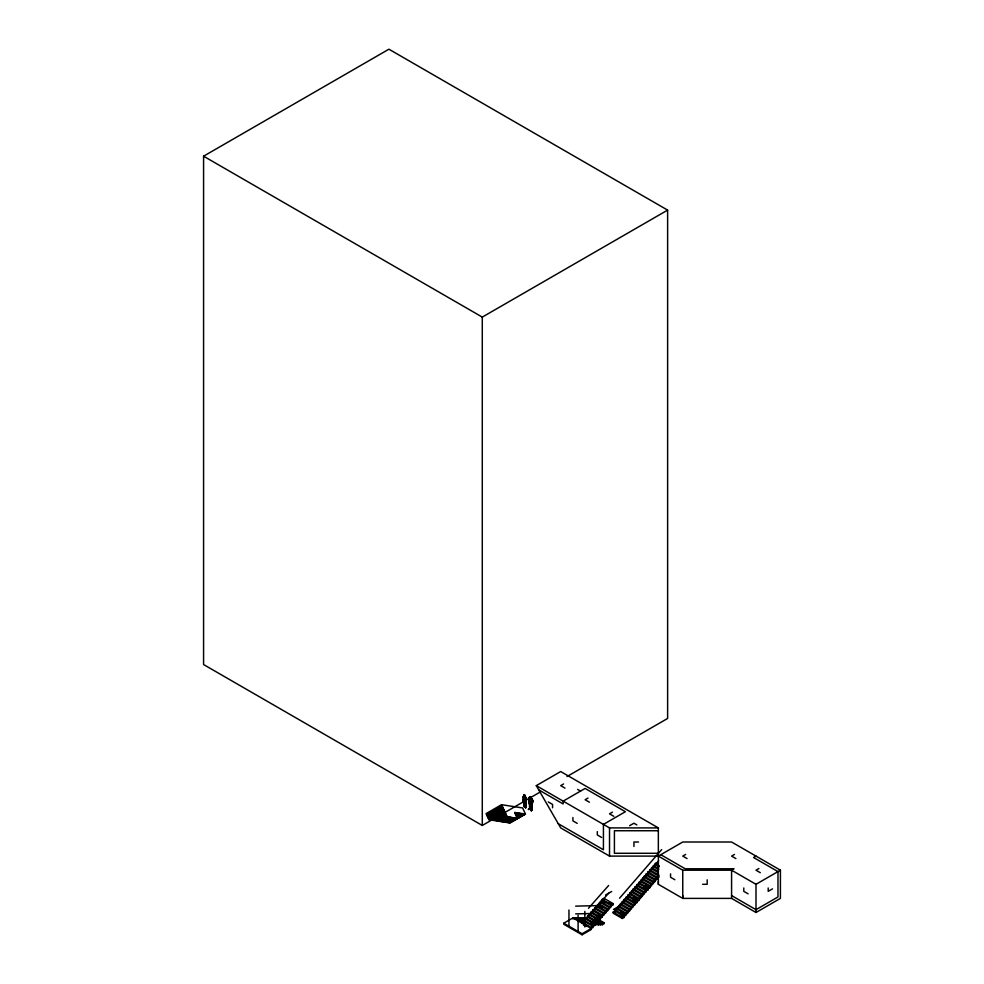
<?xml version="1.0" encoding="UTF-8"?>
<svg xmlns="http://www.w3.org/2000/svg" width="984" height="984" viewBox="0 0 984 984"><rect width="100%" height="100%" fill="white"/><g stroke="black" fill="none" stroke-linecap="round" stroke-linejoin="round"><path stroke-width="1.48" d="M524.497 800.964L523.34 801.566L524.718 801.714L525.247 805.65L524.337 806.769L524.447 803.264L523.168 799.992L524.361 798.91M658.345 884.296L658.345 827.913L560.696 771.542L536.292 785.638L560.696 827.913L609.527 856.105L658.345 856.105L682.761 842.009L731.579 842.009L780.423 870.188L780.41 898.392L755.995 912.488L731.579 898.392L682.748 898.392L658.333 884.309L658.345 881.479M682.761 895.575L682.748 898.392L682.761 870.2L658.345 856.105M525.247 805.65L524.435 806.154L523.746 801.677L525.185 802.55L525.677 807.852L525.087 801.874M530.745 806.757L531.003 808.971L530.45 806.486M523.242 799.426L523.525 797.532L523.992 799.02L523.242 799.426L524.632 799.894L525.776 798.934L525.062 798.221L524.632 799.894M531.938 805.785L531.348 810.828L532.295 809.943L531.668 801.038L532.479 803.707M524.718 801.714L524.337 806.769L524.447 805.478M524.558 802.231L525.542 803.547L525.677 807.852L525.296 806.326M531.053 797.999C527.03 799.5 531.102 795.773 530.524 798.454M524.164 803.424L523.476 798.983M525.136 797.36L525.284 795.822L523.094 796.769L523.992 799.02M531.003 808.971L528.469 809.451L531.003 808.971L529.687 808.147L529.392 799.931M530.179 796.991C528.949 797.397 529.38 800.336 530.585 799.18C530.647 795.662 528.654 799.857 530.708 797.212L529.244 797.987M522.898 801.529L523.168 799.992L523.451 801.985M529.109 802.747L529.417 798.233M530.597 798.184L530.708 797.212L529.712 797.335L529.749 798.233M528.851 801.923L529.084 799.906M530.548 809.02L529.232 802.772M530.622 805.662L530.991 804.211L529.417 804.752L530.093 804.236L531.569 807.274L531.348 810.828L530.622 804.641L531.249 809.684L532.086 808.688L532.283 809.401L531.249 808.922M531.975 798.799L533.303 801.247L532.27 802.514L532.43 801.751M525.001 803.559L526.034 807.495L525.542 803.547M525.505 804.174L526.255 801.948L525.948 802.514M529.134 799.254L531.483 799.844L530.597 802.796L530.757 803.67L532.012 803.251L531.508 803.977M525.062 798.221L526.157 797.581L525.813 800.656L526.329 797.741L523.722 795.429L523.857 796.757L525.407 797.237L524.128 794.826L523.586 795.662L524.411 796.806M525.579 799.672L525.776 798.934L525.813 800.656M525.567 797.839L524.73 796.142M523.857 796.757L524.472 794.801L523.857 796.757L525.259 795.859L525.284 796.597M526.551 799.192L526.059 800.115L523.709 799.328L523.427 801.8L482.283 825.453L203.577 664.544L203.577 156.198L388.914 49.2L667.619 210.109L667.619 718.455L567.005 776.536M532.27 802.514L533.303 801.247L531.483 799.844M529.121 797.507L529.011 798.221M619.576 898.195L661.679 849.573M658.677 860.803L619.576 905.956L613.462 909.474M588.481 908.281L608.629 885.489M588.481 916.03L608.629 893.238M530.831 798.086L529.675 798.762M529.687 808.147L528.469 809.008L530.413 808.565M203.577 156.198L482.283 317.106L667.619 210.109M501.532 804.691L486.096 813.608L488.925 819.697L510.007 822.956L525.444 814.039L522.627 807.95L501.532 804.691L507.191 816.868L517.732 818.504L514.903 812.415M486.551 814.58L501.988 805.662M487.018 815.588L502.455 806.671M487.486 816.597L502.922 807.679M487.966 817.606L503.402 808.688M488.433 818.614L503.869 809.697M488.925 819.697L504.337 810.705M497.08 816.179L504.804 811.714M525.973 800.226L540.536 791.825M497.547 817.187L505.272 812.722M498.015 818.196L505.739 813.731M498.482 819.205L506.207 814.752M498.962 820.213L506.674 815.761M563.598 783.965L560.696 785.638L565.013 788.122M499.429 821.222L507.141 816.769M507.473 816.806L499.466 821.32L496.637 815.232M500.598 821.394L508.322 816.929M501.446 821.517L509.159 817.064M502.283 821.652L510.007 817.2M503.132 821.775L510.844 817.323M503.968 821.911L511.692 817.458M504.817 822.046L512.529 817.581M505.653 822.169L513.377 817.716M506.502 822.304L514.214 817.839M507.338 822.427L515.062 817.975M508.187 822.562L515.899 818.11M509.023 822.698L516.748 818.233M509.872 822.821L517.781 818.393M588.014 798.049L585.111 799.734L589.416 802.218M612.429 812.144L609.527 813.829L613.832 816.314M629.625 825.711L633.942 823.214L636.845 824.899M655.27 865.612L655.27 863.497L657.103 862.439L657.103 863.497M653.438 867.716L653.438 865.612L655.27 864.555L659.194 866.818M651.617 869.831L651.617 867.716L653.438 866.67L658.677 869.684M605.578 895.01L611.679 891.479M646.119 876.178L646.119 874.063L649.784 871.947L649.784 869.831L651.617 868.774L658.148 872.55M647.952 871.947L649.784 870.889L658.936 876.178L657.103 877.236L647.952 871.947L647.952 874.063M611.371 905.711L602.22 900.421L602.22 899.413L604.053 898.355L613.204 903.632L613.204 904.653L609.539 906.768L600.388 901.479L600.388 903.509L596.722 905.624L596.722 907.654M600.388 901.479L604.053 899.364L604.053 898.355M644.286 878.294L644.286 876.178L646.119 875.12L655.27 880.409M594.889 924.357L585.738 919.068L583.906 920.126L583.906 922.156L582.073 923.213L582.073 922.205L591.236 927.481L591.236 929.511L582.073 934.8L563.77 924.234L563.77 923.213L572.922 917.924L591.236 928.502M598.555 905.587L598.555 903.558L600.388 902.5L609.539 907.777M642.454 880.409L642.454 878.294L644.286 877.236L653.438 882.525M583.118 922.635L574.754 917.887L572.922 918.945L572.922 917.924M640.621 882.525L640.621 880.409L642.454 879.352L651.617 884.628M685.663 854.432L682.761 856.105L687.066 858.589M584.434 922.377L576.587 917.851L574.754 918.896L574.754 917.887M594.889 909.72L594.889 907.691L596.722 906.645L605.886 911.922M638.801 884.628L638.801 882.525L640.621 881.467L649.784 886.744M593.069 911.799L593.069 909.769L594.889 908.712L604.053 914.001M633.302 890.975L633.302 888.859L636.968 886.744L636.968 884.628L638.801 883.583L647.952 888.859M585.48 920.778L580.252 917.764L578.42 918.822L578.42 917.801L583.647 920.827M591.236 913.865L591.236 911.836L593.069 910.778L602.22 916.067M635.135 888.859L635.135 886.744L636.968 885.686L646.119 890.975M584.693 919.228L582.073 917.715L580.252 918.773L580.252 917.764M589.404 915.944L589.404 913.915L591.236 912.857L600.388 918.146M586.525 919.191L583.906 917.678L582.073 918.736L582.073 917.715M587.571 918.01L587.571 915.981L589.404 914.923L598.555 920.212M631.47 893.091L631.47 890.975L633.302 889.917L642.454 895.206M629.637 895.206L629.637 893.091L631.47 892.033L640.621 897.322M602.22 899.413L611.371 904.69L613.204 903.632M627.804 897.322L627.804 895.206L629.637 894.149L638.801 899.438M646.119 874.063L655.27 879.352L658.936 877.236M582.073 922.205L583.906 921.147L593.069 926.424M635.135 903.656L625.984 898.38L625.984 897.322L627.804 896.264L636.968 901.553M644.286 876.178L653.438 881.467L657.103 879.352L657.103 877.236M598.555 903.558L607.706 908.835L611.371 906.719L611.371 904.69M620.486 905.772L620.486 903.656L624.151 901.553L624.151 899.438L625.984 898.38M642.454 878.294L651.617 883.583L655.27 881.467L655.27 879.352M596.722 905.624L605.886 910.913L609.539 908.798L609.539 906.768M622.318 903.656L622.318 901.553L624.151 900.495L633.302 905.772M640.621 880.409L649.784 885.686L653.438 883.583L653.438 881.467M594.889 907.691L604.053 912.98L607.706 910.864L607.706 908.835M638.801 882.525L647.952 887.802L651.617 885.686L651.617 883.583M593.069 909.769L602.22 915.059L605.886 912.943L605.886 910.913M618.653 907.888L618.653 905.772L620.486 904.714L629.637 910.003M636.968 884.628L646.119 889.917L649.784 887.802L649.784 885.686M591.236 911.836L600.388 917.125L604.053 915.009L604.053 912.98M614.988 912.119L614.988 910.003L624.151 915.292L624.151 917.408L622.318 918.466L613.167 913.177L613.167 912.119L616.82 910.003L616.82 907.888L618.653 906.83L627.804 912.119M635.135 886.744L644.286 892.033L647.952 889.917L647.952 887.802M589.404 913.915L598.555 919.204L602.22 917.088L602.22 915.059M614.988 910.003L616.82 908.945L625.984 914.234M633.302 888.859L642.454 894.149L646.119 892.033L646.119 889.917M587.571 915.981L596.722 921.27L600.388 919.154L600.388 917.125M631.47 890.975L640.621 896.264L644.286 894.149L644.286 892.033M596.722 922.279L587.571 917.002L585.738 918.06L594.889 923.336L598.555 921.233L598.555 919.204M629.637 893.091L638.801 898.38L642.454 896.264L642.454 894.149M594.889 923.939L596.722 922.881M583.906 920.126L593.069 925.415L596.722 923.299L592.798 921.036M627.804 895.206L636.968 900.495L640.621 898.38L640.621 896.264M594.889 924.948L598.555 922.832L598.555 924.862L595.935 923.349M591.236 927.481L594.889 925.366L594.889 923.336M597.768 923.312L600.388 924.825L600.388 922.795L596.722 924.911L596.722 921.27M625.984 897.322L635.135 902.599L638.801 900.495L638.801 898.38M563.77 923.213L582.073 933.779L593.069 927.445L593.069 925.415M624.151 899.438L633.302 904.714L636.968 902.599L636.968 900.495M598.555 924.862L602.22 922.746L602.22 924.775L604.053 923.718L604.053 922.709L598.813 919.683M600.388 924.825L604.053 922.709M622.318 901.553L631.47 906.83L635.135 904.714L635.135 902.599M620.486 903.656L629.637 908.945L633.302 906.83L633.302 904.714M618.653 905.772L627.804 911.061L631.47 908.945L631.47 906.83M616.82 907.888L625.984 913.177L629.637 911.061L629.637 908.945M624.151 915.292L627.804 913.177L627.804 911.061M613.167 912.119L622.318 917.408L625.984 915.292L625.984 913.177M734.482 854.432L731.579 856.105L735.897 858.589M756.007 856.105L753.572 857.507L777.975 871.603L777.975 896.977L755.995 909.659L731.579 895.575M758.898 868.528L755.995 870.2L760.3 872.685M682.761 870.2L731.579 870.2L755.995 884.296L780.423 870.188M772.514 888.859L768.196 891.344L768.196 887.986M529.613 797.434L528.888 797.704L529.54 798.454M523.045 801.062L524.472 800.656M529.503 797.716L530.745 797.962L529.81 798.356M530.204 798.43L531.04 798.073L530.118 797.384M531.766 801.8L532.811 801.64M530.093 804.236L530.991 804.211L529.81 808.774L529.675 806.4M575.665 906.129L597.645 905.612M575.665 913.878L591.778 913.509M536.292 785.638L609.527 827.913L658.345 827.913M658.345 830.742L614.41 830.742L614.41 853.288L658.345 853.288M638.518 842.009L633.942 842.009L633.942 846.474M702.588 884.296L707.176 884.296L707.176 879.831M524.128 794.826L524.804 794.912M514.755 812.513L525.444 814.039M514.866 812.747L524.878 814.297M514.976 812.993L524.57 814.481M515.087 813.239L524.263 814.654M515.198 813.485L523.955 814.838M515.321 813.719L523.648 815.01M515.432 813.965L523.34 815.195M515.542 814.211L523.033 815.367M515.653 814.457L522.713 815.551M515.764 814.691L522.406 815.724M515.874 814.936L522.098 815.908M515.997 815.183L521.791 816.08M516.108 815.429L521.483 816.253M516.219 815.674L521.176 816.437M516.329 815.908L520.868 816.609M516.44 816.154L520.561 816.794M516.551 816.4L520.253 816.966M516.674 816.646L519.946 817.15M516.784 816.88L519.638 817.323M516.895 817.126L519.331 817.507M517.006 817.372L519.023 817.679M517.117 817.618L518.716 817.864M517.24 817.852L518.408 818.036M517.35 818.098L518.088 818.221M495.776 815.662L496.711 815.81M495.469 815.847L496.822 816.056M495.161 816.019L496.932 816.302M494.854 816.203L497.055 816.536M494.546 816.376L497.166 816.781M494.239 816.56L497.277 817.028M493.919 816.732L497.387 817.274M493.611 816.917L497.498 817.507M493.304 817.089L497.609 817.753M492.996 817.274L497.732 817.999M492.689 817.446L497.842 818.245M492.381 817.63L497.953 818.491M492.074 817.802L498.064 818.725M491.766 817.975L498.175 818.971M491.459 818.159L498.285 819.217M491.151 818.331L498.408 819.463M490.844 818.516L498.519 819.697M490.536 818.688L498.63 819.943M490.229 818.872L498.74 820.189M489.921 819.045L498.851 820.435M489.614 819.229L498.974 820.668M489.294 819.401L499.085 820.914M523.23 798.221L524.62 798.59M529.158 799.094L529.872 799.328L529.232 798.418M532.344 799.254L530.314 797.667M529.195 803.005L530.757 803.67M577.633 789.426L580.535 791.099M748.098 893.829L743.793 891.344L743.793 887.986M660.793 854.702L685.196 868.786L734.027 868.786L731.579 870.2L731.579 898.392M538.728 789.869L563.143 803.953L563.143 801.136L585.111 788.455L625.394 811.714L603.426 824.395L603.426 849.77L558.26 823.694M655.27 863.497L659.194 865.76M548.26 801.935L552.565 804.432L552.565 807.778M653.438 865.612L658.677 868.626M577.214 823.362L572.909 820.877L572.909 817.519M601.63 837.458L597.313 834.961L597.313 831.615M674.864 879.733L670.559 877.248L670.559 873.89M651.617 867.716L658.148 871.492M649.784 869.831L658.936 875.12M647.952 873.005L657.103 878.294M645.861 885.538L649.784 887.802M644.028 887.654L647.952 889.917M635.135 887.802L644.286 893.091M633.561 897.469L638.801 900.495M633.044 900.335L636.968 902.599M622.318 902.599L631.47 907.888M609.281 902.389L613.204 904.653M602.22 901.442L604.828 902.943M620.744 912.266L623.364 913.779M614.988 911.061L624.151 916.35M620.227 915.132L624.151 917.408M598.555 904.567L607.706 909.856M599.859 906.338L602.479 907.851M598.297 914.812L602.22 917.088M596.464 916.891L600.388 919.154M598.297 920.483L602.22 922.746M594.631 918.958L598.555 921.233M597.768 921.282L600.388 922.795M595.935 921.319L598.555 922.832M599.6 923.275L602.22 924.775M590.966 923.103L594.889 925.366M583.389 924.985L585.997 926.497M529.453 806.302L530.167 806.732L530.044 804.445M525.075 796.204L524.509 795.835L524.607 796.597M531.618 809.377L532.295 809.943L532.086 808.688M524.693 802.009L525.185 802.55L524.14 799.66M525.542 799.512L526.391 802.095M523.34 801.566L524.435 806.154M523.513 797.753L523.094 796.769L523.931 798.098L523.796 796.474L523.931 798.319M529.527 803.153L529.909 805.183M525.64 804.309L525.837 806.204M524.853 795.736L524.903 796.585M755.995 884.296L755.995 912.488M622.318 917.408L622.318 918.466M609.527 827.913L609.527 856.105M585.738 919.068L585.738 917.629L583.906 918.687L583.906 917.678M584.828 911.405L584.828 926.916M582.073 933.779L582.073 934.8M578.112 915.292L578.112 930.79M576.587 917.851L576.587 918.859M568.961 910.003L568.961 925.501M482.283 317.106L482.283 825.453"/></g></svg>
